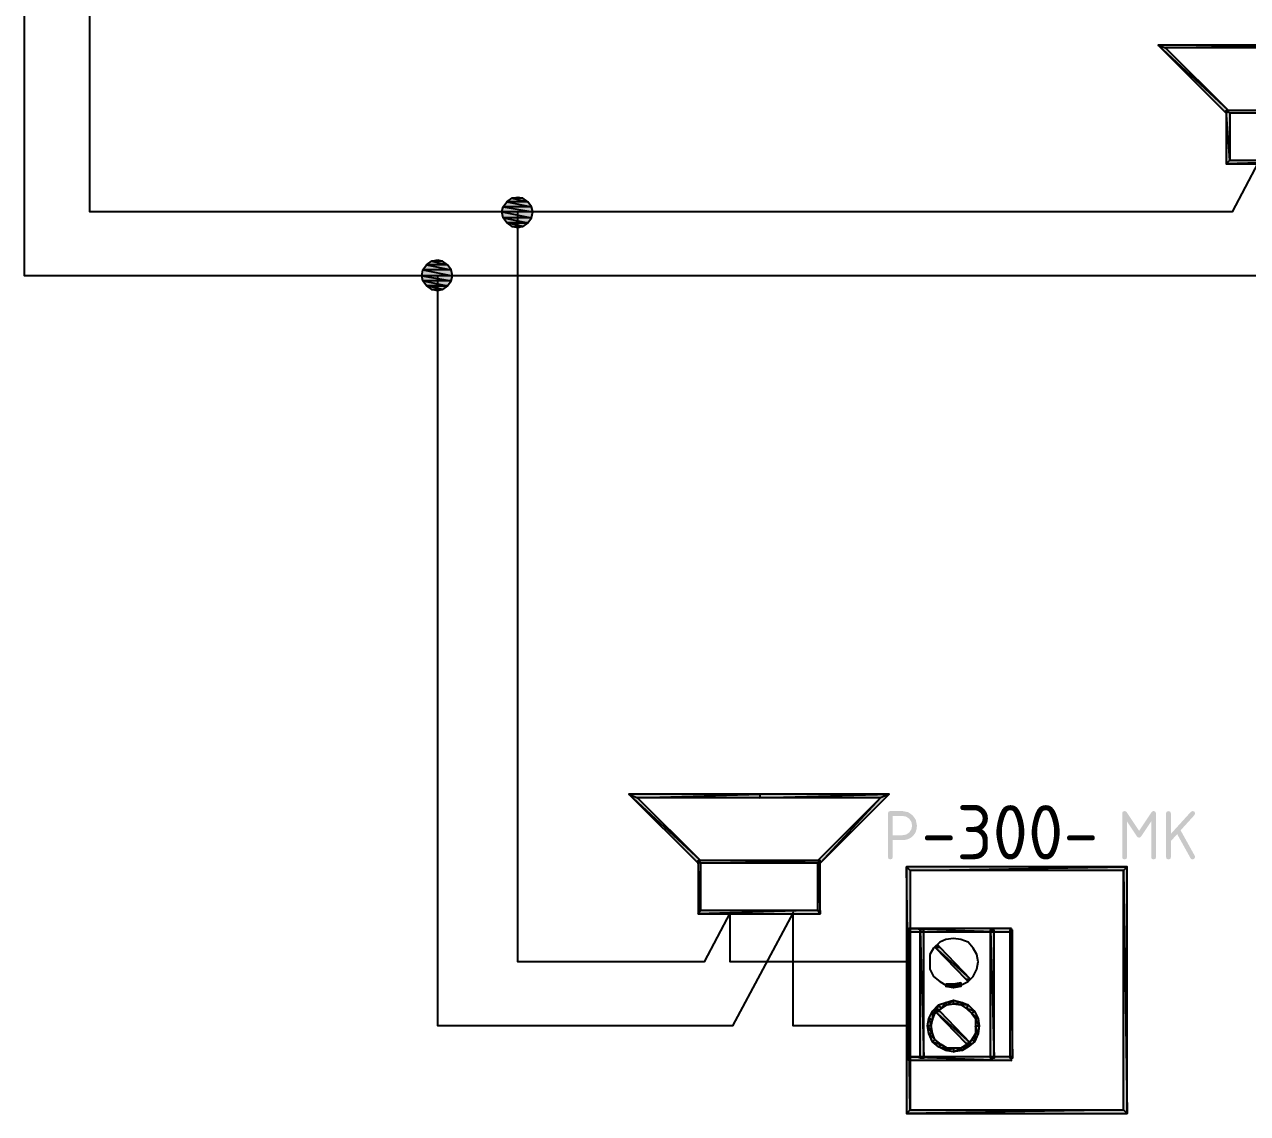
# Model space of a CAD drawing. Header units: millimetres. Extents: x 0 to 420, y 0 to 297.
# Drawn here: x 265.64 to 307.61, y 83.57 to 120.94 of the extents above; entities that cross this region are included whole.
import ezdxf

# ---------------------------------------------------------------- set-up
doc = ezdxf.new("R2010")
doc.units = ezdxf.units.MM
doc.layers.get('0').update_dxf_attribs({"linetype": 'CONTINUOUS'})
doc.styles.get("Standard").update_dxf_attribs({"font": 'STANDARD'})

msp = doc.modelspace()

# ---------------------------------------------------------------- hatches: boundary and pattern name
at = {"true_color": 0x000007}
h = msp.add_hatch(color=0, dxfattribs=at)
h.paths.add_polyline_path([(306.874333, 117.898333), (306.959, 117.983), (304.546, 120.226667)], flags=0)
h.paths.add_polyline_path([(306.959, 117.983), (304.546, 120.226667), (304.8, 120.142)], flags=0)
h.paths.add_polyline_path([(304.546, 120.226667), (304.8, 120.142), (308.991, 120.226667)], flags=0)
h.paths.add_polyline_path([(304.8, 120.142), (308.991, 120.226667), (308.991, 120.142)], flags=0)
h.paths.add_polyline_path([(308.991, 120.226667), (308.991, 120.142), (313.436, 120.226667)], flags=0)
h.paths.add_polyline_path([(308.991, 120.142), (313.436, 120.226667), (313.182, 120.142)], flags=0)
h.paths.add_polyline_path([(313.436, 120.226667), (313.182, 120.142), (311.065333, 117.898333)], flags=0)
h.paths.add_polyline_path([(313.182, 120.142), (311.065333, 117.898333), (310.980667, 117.983)], flags=0)
h = msp.add_hatch(color=0, dxfattribs=at)
h.paths.add_polyline_path([(306.874333, 117.983), (307.001333, 117.898333), (311.107667, 117.983)], flags=0)
h.paths.add_polyline_path([(307.001333, 117.898333), (311.107667, 117.983), (310.980667, 117.898333)], flags=0)
h.paths.add_polyline_path([(311.107667, 117.983), (310.980667, 117.898333), (311.107667, 116.162667)], flags=0)
h.paths.add_polyline_path([(310.980667, 117.898333), (311.107667, 116.162667), (310.980667, 116.289667)], flags=0)
h.paths.add_polyline_path([(311.107667, 116.162667), (310.980667, 116.289667), (306.874333, 116.162667)], flags=0)
h.paths.add_polyline_path([(310.980667, 116.289667), (306.874333, 116.162667), (307.001333, 116.289667)], flags=0)
h.paths.add_polyline_path([(306.874333, 116.162667), (307.001333, 116.289667), (306.874333, 117.983)], flags=0)
h.paths.add_polyline_path([(307.001333, 116.289667), (306.874333, 117.983), (307.001333, 117.898333)], flags=0)
for points in [[(282.575, 115.019667), (282.744333, 114.977333), (282.363333, 114.977333)], [(282.194, 114.130667), (282.913667, 114.130667), (282.744333, 114.003667)], [(279.823333, 112.860667), (279.992667, 112.818333), (279.611667, 112.818333)], [(279.442333, 111.971667), (280.162, 111.971667), (279.992667, 111.844667)], [(304.389682, 93.946375), (304.451969, 93.925705), (304.472915, 93.863693), (304.472915, 92.3699), (304.451969, 92.307406), (304.389682, 92.286666), (304.32767, 92.307406), (304.307, 92.3699), (304.307, 93.590842), (303.968553, 93.083724), (303.932518, 93.046034), (303.891934, 93.033563), (303.85018, 93.046034), (303.814213, 93.083724), (303.476869, 93.590842), (303.476869, 92.3699), (303.456199, 92.307406), (303.394187, 92.286666), (303.331693, 92.307406), (303.310954, 92.3699), (303.310954, 93.863693), (303.331693, 93.925705), (303.394187, 93.946375), (303.434701, 93.93604), (303.466947, 93.905034), (303.891934, 93.267278), (304.319678, 93.909995), (304.348892, 93.93728)], [(305.197994, 93.154279), (304.98302, 92.917808), (304.98302, 92.3699), (304.962349, 92.307406), (304.900338, 92.286666), (304.837844, 92.307406), (304.817104, 92.3699), (304.817104, 93.863693), (304.837844, 93.925705), (304.900338, 93.946375), (304.962349, 93.925705), (304.98302, 93.863693), (304.98302, 93.165855), (305.667078, 93.918815), (305.729917, 93.946375), (305.792204, 93.925705), (305.81315, 93.863693), (305.79055, 93.806918), (305.316505, 93.284917), (305.801575, 92.411241), (305.81315, 92.3699), (305.787243, 92.312573), (305.729917, 92.286666), (305.686164, 92.297553), (305.656054, 92.330764)], [(296.968333, 89.365667), (297.053, 89.281), (296.883667, 89.281)], [(296.883667, 89.281), (297.053, 89.281), (298.111333, 88.180333)], [(296.968333, 87.164333), (297.053, 87.079667), (296.883667, 87.079667)], [(296.883667, 87.079667), (297.053, 87.079667), (298.111333, 85.979)]]:
    msp.add_hatch(color=0, dxfattribs=at).paths.add_polyline_path(points, flags=0)
h = msp.add_hatch(color=0, dxfattribs=at)
h.paths.add_polyline_path([(283.040667, 114.681), (282.067, 114.681), (283.083, 114.511667)], flags=0)
h.paths.add_polyline_path([(282.067, 114.681), (283.083, 114.511667), (282.024667, 114.511667)], flags=0)
h = msp.add_hatch(color=0, dxfattribs=at)
h.paths.add_polyline_path([(282.913667, 114.850333), (282.194, 114.850333), (283.040667, 114.681)], flags=0)
h.paths.add_polyline_path([(282.194, 114.850333), (283.040667, 114.681), (282.067, 114.681)], flags=0)
h = msp.add_hatch(color=0, dxfattribs=at)
h.paths.add_polyline_path([(282.744333, 114.977333), (282.363333, 114.977333), (282.913667, 114.850333)], flags=0)
h.paths.add_polyline_path([(282.363333, 114.977333), (282.913667, 114.850333), (282.194, 114.850333)], flags=0)
h = msp.add_hatch(color=0, dxfattribs=at)
h.paths.add_polyline_path([(283.083, 114.511667), (282.024667, 114.511667), (283.040667, 114.3)], flags=0)
h.paths.add_polyline_path([(282.024667, 114.511667), (283.040667, 114.3), (282.067, 114.3)], flags=0)
h = msp.add_hatch(color=0, dxfattribs=at)
h.paths.add_polyline_path([(283.040667, 114.3), (282.067, 114.3), (282.913667, 114.130667)], flags=0)
h.paths.add_polyline_path([(282.067, 114.3), (282.913667, 114.130667), (282.194, 114.130667)], flags=0)
h = msp.add_hatch(color=0, dxfattribs=at)
h.paths.add_polyline_path([(282.194, 114.130667), (282.363333, 114.003667), (282.744333, 114.003667)], flags=0)
h.paths.add_polyline_path([(282.363333, 114.003667), (282.744333, 114.003667), (282.575, 113.961333)], flags=0)
h = msp.add_hatch(color=0, dxfattribs=at)
h.paths.add_polyline_path([(280.289, 112.522), (279.315333, 112.522), (280.331333, 112.310333)], flags=0)
h.paths.add_polyline_path([(279.315333, 112.522), (280.331333, 112.310333), (279.273, 112.310333)], flags=0)
h = msp.add_hatch(color=0, dxfattribs=at)
h.paths.add_polyline_path([(280.162, 112.691333), (279.442333, 112.691333), (280.289, 112.522)], flags=0)
h.paths.add_polyline_path([(279.442333, 112.691333), (280.289, 112.522), (279.315333, 112.522)], flags=0)
h = msp.add_hatch(color=0, dxfattribs=at)
h.paths.add_polyline_path([(279.992667, 112.818333), (279.611667, 112.818333), (280.162, 112.691333)], flags=0)
h.paths.add_polyline_path([(279.611667, 112.818333), (280.162, 112.691333), (279.442333, 112.691333)], flags=0)
h = msp.add_hatch(color=0, dxfattribs=at)
h.paths.add_polyline_path([(280.331333, 112.310333), (279.273, 112.310333), (280.289, 112.141)], flags=0)
h.paths.add_polyline_path([(279.273, 112.310333), (280.289, 112.141), (279.315333, 112.141)], flags=0)
h = msp.add_hatch(color=0, dxfattribs=at)
h.paths.add_polyline_path([(280.289, 112.141), (279.315333, 112.141), (280.162, 111.971667)], flags=0)
h.paths.add_polyline_path([(279.315333, 112.141), (280.162, 111.971667), (279.442333, 111.971667)], flags=0)
h = msp.add_hatch(color=0, dxfattribs=at)
h.paths.add_polyline_path([(279.442333, 111.971667), (279.611667, 111.844667), (279.992667, 111.844667)], flags=0)
h.paths.add_polyline_path([(279.611667, 111.844667), (279.992667, 111.844667), (279.823333, 111.802333)], flags=0)
h = msp.add_hatch(color=0, dxfattribs=at)
h.paths.add_polyline_path([(288.755667, 92.159667), (288.840333, 92.244333), (286.385, 94.530333)], flags=0)
h.paths.add_polyline_path([(288.840333, 92.244333), (286.385, 94.530333), (286.681333, 94.403333)], flags=0)
h.paths.add_polyline_path([(286.385, 94.530333), (286.681333, 94.403333), (290.872333, 94.530333)], flags=0)
h.paths.add_polyline_path([(286.681333, 94.403333), (290.872333, 94.530333), (290.872333, 94.403333)], flags=0)
h.paths.add_polyline_path([(290.872333, 94.530333), (290.872333, 94.403333), (295.317333, 94.530333)], flags=0)
h.paths.add_polyline_path([(290.872333, 94.403333), (295.317333, 94.530333), (295.021, 94.403333)], flags=0)
h.paths.add_polyline_path([(295.317333, 94.530333), (295.021, 94.403333), (292.946667, 92.159667)], flags=0)
h.paths.add_polyline_path([(295.021, 94.403333), (292.946667, 92.159667), (292.862, 92.244333)], flags=0)
h = msp.add_hatch(color=0, dxfattribs=at)
h.paths.add_polyline_path([(295.354815, 93.946375), (295.76988, 93.946375), (295.961289, 93.909995), (296.122106, 93.800855), (296.231247, 93.640038), (296.267627, 93.448628), (296.258954, 93.34301), (296.23297, 93.247779), (296.189725, 93.162987), (296.129272, 93.088685), (296.054746, 93.028318), (295.97004, 92.985263), (295.875102, 92.959468), (295.76988, 92.950881), (295.437497, 92.950881), (295.437497, 92.3699), (295.416827, 92.307406), (295.354815, 92.286666), (295.292321, 92.307406), (295.271581, 92.3699), (295.271581, 93.863693), (295.292321, 93.925705)], flags=0)
h.paths.add_polyline_path([(295.437497, 93.78046), (295.437497, 93.116797), (295.76988, 93.116797), (295.898313, 93.140774), (296.005249, 93.212708), (296.077458, 93.319713), (296.101711, 93.448628), (296.077458, 93.577061), (296.005249, 93.683997), (295.898313, 93.756206), (295.76988, 93.78046)], flags=0)
h = msp.add_hatch(color=0, dxfattribs=at)
h.paths.add_polyline_path([(288.755667, 92.244333), (288.840333, 92.159667), (292.946667, 92.244333)], flags=0)
h.paths.add_polyline_path([(288.840333, 92.159667), (292.946667, 92.244333), (292.862, 92.159667)], flags=0)
h.paths.add_polyline_path([(292.946667, 92.244333), (292.862, 92.159667), (292.946667, 90.424)], flags=0)
h.paths.add_polyline_path([(292.862, 92.159667), (292.946667, 90.424), (292.862, 90.551)], flags=0)
h.paths.add_polyline_path([(292.946667, 90.424), (292.862, 90.551), (288.755667, 90.424)], flags=0)
h.paths.add_polyline_path([(292.862, 90.551), (288.755667, 90.424), (288.840333, 90.551)], flags=0)
h.paths.add_polyline_path([(288.755667, 90.424), (288.840333, 90.551), (288.755667, 92.244333)], flags=0)
h.paths.add_polyline_path([(288.840333, 90.551), (288.755667, 92.244333), (288.840333, 92.159667)], flags=0)
h = msp.add_hatch(color=0, dxfattribs=at)
h.paths.add_polyline_path([(295.91, 83.566), (296.037, 83.693), (295.91, 92.032667)], flags=0)
h.paths.add_polyline_path([(296.037, 83.693), (295.91, 92.032667), (296.037, 91.905667)], flags=0)
h.paths.add_polyline_path([(295.91, 92.032667), (296.037, 91.905667), (303.487667, 92.032667)], flags=0)
h.paths.add_polyline_path([(296.037, 91.905667), (303.487667, 92.032667), (303.360667, 91.905667)], flags=0)
h.paths.add_polyline_path([(303.487667, 92.032667), (303.360667, 91.905667), (303.487667, 83.566)], flags=0)
h.paths.add_polyline_path([(303.360667, 91.905667), (303.487667, 83.566), (303.360667, 83.693)], flags=0)
h.paths.add_polyline_path([(303.487667, 83.566), (303.360667, 83.693), (295.91, 83.566)], flags=0)
h.paths.add_polyline_path([(303.360667, 83.693), (295.91, 83.566), (296.037, 83.693)], flags=0)
h = msp.add_hatch(color=0, dxfattribs=at)
h.paths.add_polyline_path([(296.037, 89.873667), (295.952333, 89.873667), (296.037, 85.471)], flags=0)
h.paths.add_polyline_path([(295.952333, 89.873667), (296.037, 85.471), (295.952333, 85.471)], flags=0)
h = msp.add_hatch(color=0, dxfattribs=at)
h.paths.add_polyline_path([(296.037, 89.873667), (295.952333, 89.873667), (296.037, 87.672333)], flags=0)
h.paths.add_polyline_path([(295.952333, 89.873667), (296.037, 87.672333), (295.952333, 87.672333)], flags=0)
h.paths.add_polyline_path([(296.037, 87.672333), (295.952333, 87.672333), (296.037, 85.471)], flags=0)
h.paths.add_polyline_path([(295.952333, 87.672333), (296.037, 85.471), (295.952333, 85.471)], flags=0)
h = msp.add_hatch(color=0, dxfattribs=at)
h.paths.add_polyline_path([(299.508333, 89.916), (295.994667, 89.916), (299.508333, 89.789)], flags=0)
h.paths.add_polyline_path([(295.994667, 89.916), (299.508333, 89.789), (295.994667, 89.789)], flags=0)
h = msp.add_hatch(color=0, dxfattribs=at)
h.paths.add_polyline_path([(296.502667, 89.873667), (296.375667, 89.873667), (296.502667, 85.471)], flags=0)
h.paths.add_polyline_path([(296.375667, 89.873667), (296.502667, 85.471), (296.375667, 85.471)], flags=0)
h = msp.add_hatch(color=0, dxfattribs=at)
h.paths.add_polyline_path([(298.915667, 89.873667), (298.788667, 89.873667), (298.915667, 85.471)], flags=0)
h.paths.add_polyline_path([(298.788667, 89.873667), (298.915667, 85.471), (298.788667, 85.471)], flags=0)
h = msp.add_hatch(color=0, dxfattribs=at)
h.paths.add_polyline_path([(299.550667, 89.873667), (299.466, 89.873667), (299.550667, 85.471)], flags=0)
h.paths.add_polyline_path([(299.466, 89.873667), (299.550667, 85.471), (299.466, 85.471)], flags=0)
h = msp.add_hatch(color=0, dxfattribs=at)
h.paths.add_polyline_path([(296.883667, 89.281), (297.942, 88.180333), (298.111333, 88.180333)], flags=0)
h.paths.add_polyline_path([(297.942, 88.180333), (298.111333, 88.180333), (298.026667, 88.095667)], flags=0)
h = msp.add_hatch(color=0, dxfattribs=at)
h.paths.add_polyline_path([(297.264667, 88.011), (297.264667, 87.926333), (297.518667, 88.011)], flags=0)
h.paths.add_polyline_path([(297.264667, 87.926333), (297.518667, 88.011), (297.518667, 87.884)], flags=0)
h = msp.add_hatch(color=0, dxfattribs=at)
h.paths.add_polyline_path([(297.518667, 88.011), (297.518667, 87.884), (297.772667, 88.053333)], flags=0)
h.paths.add_polyline_path([(297.518667, 87.884), (297.772667, 88.053333), (297.772667, 87.926333)], flags=0)
h = msp.add_hatch(color=0, dxfattribs=at)
h.paths.add_polyline_path([(297.307, 85.809667), (297.264667, 85.725), (297.518667, 85.809667)], flags=0)
h.paths.add_polyline_path([(297.264667, 85.725), (297.518667, 85.809667), (297.518667, 85.682667)], flags=0)
h.paths.add_polyline_path([(297.518667, 85.809667), (297.518667, 85.682667), (297.772667, 85.809667)], flags=0)
h.paths.add_polyline_path([(297.518667, 85.682667), (297.772667, 85.809667), (297.815, 85.725)], flags=0)
h.paths.add_polyline_path([(297.772667, 85.809667), (297.815, 85.725), (297.984333, 85.936667)], flags=0)
h.paths.add_polyline_path([(297.815, 85.725), (297.984333, 85.936667), (298.026667, 85.852)], flags=0)
h.paths.add_polyline_path([(297.984333, 85.936667), (298.026667, 85.852), (298.153667, 86.106)], flags=0)
h.paths.add_polyline_path([(298.026667, 85.852), (298.153667, 86.106), (298.238333, 86.021333)], flags=0)
h.paths.add_polyline_path([(298.153667, 86.106), (298.238333, 86.021333), (298.280667, 86.317667)], flags=0)
h.paths.add_polyline_path([(298.238333, 86.021333), (298.280667, 86.317667), (298.365333, 86.317667)], flags=0)
h.paths.add_polyline_path([(298.280667, 86.317667), (298.365333, 86.317667), (298.280667, 86.571667)], flags=0)
h.paths.add_polyline_path([(298.365333, 86.317667), (298.280667, 86.571667), (298.407667, 86.571667)], flags=0)
h.paths.add_polyline_path([(298.280667, 86.571667), (298.407667, 86.571667), (298.280667, 86.825667)], flags=0)
h.paths.add_polyline_path([(298.407667, 86.571667), (298.280667, 86.825667), (298.365333, 86.825667)], flags=0)
h.paths.add_polyline_path([(298.280667, 86.825667), (298.365333, 86.825667), (298.153667, 86.995)], flags=0)
h.paths.add_polyline_path([(298.365333, 86.825667), (298.153667, 86.995), (298.238333, 87.079667)], flags=0)
h.paths.add_polyline_path([(298.153667, 86.995), (298.238333, 87.079667), (297.984333, 87.164333)], flags=0)
h.paths.add_polyline_path([(298.238333, 87.079667), (297.984333, 87.164333), (298.026667, 87.291333)], flags=0)
h.paths.add_polyline_path([(297.984333, 87.164333), (298.026667, 87.291333), (297.772667, 87.291333)], flags=0)
h.paths.add_polyline_path([(298.026667, 87.291333), (297.772667, 87.291333), (297.815, 87.376)], flags=0)
h.paths.add_polyline_path([(297.772667, 87.291333), (297.815, 87.376), (297.518667, 87.333667)], flags=0)
h.paths.add_polyline_path([(297.815, 87.376), (297.518667, 87.333667), (297.518667, 87.460667)], flags=0)
h.paths.add_polyline_path([(297.518667, 87.333667), (297.518667, 87.460667), (297.307, 87.291333)], flags=0)
h.paths.add_polyline_path([(297.518667, 87.460667), (297.307, 87.291333), (297.264667, 87.376)], flags=0)
h.paths.add_polyline_path([(297.307, 87.291333), (297.264667, 87.376), (297.095333, 87.164333)], flags=0)
h.paths.add_polyline_path([(297.264667, 87.376), (297.095333, 87.164333), (297.010667, 87.291333)], flags=0)
h.paths.add_polyline_path([(297.095333, 87.164333), (297.010667, 87.291333), (296.883667, 86.995)], flags=0)
h.paths.add_polyline_path([(297.010667, 87.291333), (296.883667, 86.995), (296.799, 87.079667)], flags=0)
h.paths.add_polyline_path([(296.883667, 86.995), (296.799, 87.079667), (296.799, 86.783333)], flags=0)
h.paths.add_polyline_path([(296.799, 87.079667), (296.799, 86.783333), (296.672, 86.825667)], flags=0)
h.paths.add_polyline_path([(296.799, 86.783333), (296.672, 86.825667), (296.756667, 86.571667)], flags=0)
h.paths.add_polyline_path([(296.672, 86.825667), (296.756667, 86.571667), (296.629667, 86.571667)], flags=0)
h.paths.add_polyline_path([(296.756667, 86.571667), (296.629667, 86.571667), (296.799, 86.317667)], flags=0)
h.paths.add_polyline_path([(296.629667, 86.571667), (296.799, 86.317667), (296.672, 86.317667)], flags=0)
h.paths.add_polyline_path([(296.799, 86.317667), (296.672, 86.317667), (296.883667, 86.106)], flags=0)
h.paths.add_polyline_path([(296.672, 86.317667), (296.883667, 86.106), (296.799, 86.021333)], flags=0)
h.paths.add_polyline_path([(296.883667, 86.106), (296.799, 86.021333), (297.095333, 85.936667)], flags=0)
h.paths.add_polyline_path([(296.799, 86.021333), (297.095333, 85.936667), (297.010667, 85.852)], flags=0)
h.paths.add_polyline_path([(297.095333, 85.936667), (297.010667, 85.852), (297.307, 85.809667)], flags=0)
h.paths.add_polyline_path([(297.010667, 85.852), (297.307, 85.809667), (297.264667, 85.725)], flags=0)
h = msp.add_hatch(color=0, dxfattribs=at)
h.paths.add_polyline_path([(296.883667, 87.079667), (297.942, 85.979), (298.111333, 85.979)], flags=0)
h.paths.add_polyline_path([(297.942, 85.979), (298.111333, 85.979), (298.026667, 85.894333)], flags=0)
h = msp.add_hatch(color=0, dxfattribs=at)
h.paths.add_polyline_path([(299.508333, 85.513333), (295.994667, 85.513333), (299.508333, 85.386333)], flags=0)
h.paths.add_polyline_path([(295.994667, 85.513333), (299.508333, 85.386333), (295.994667, 85.386333)], flags=0)

# ---------------------------------------------------------------- linework, layer by layer
at = {"color": 0, "true_color": 0x000007}
for points in [[(314.113333, 112.310333), (310.134, 112.310333), (310.134, 114.511667), (310.134, 116.205), (308.059667, 112.310333), (304.122667, 112.310333), (265.641667, 112.310333), (265.641667, 128.693333)], [(314.113333, 114.511667), (307.975, 114.511667), (307.975, 116.205), (307.086, 114.511667), (303.149, 114.511667), (267.885333, 114.511667), (267.885333, 128.693333)], [(295.994667, 88.773), (289.856333, 88.773), (289.856333, 90.466333), (288.967333, 88.773), (282.575, 88.773), (282.575, 114.511667)], [(295.994667, 86.571667), (292.015333, 86.571667), (292.015333, 88.773), (292.015333, 90.466333), (289.941, 86.571667), (282.575, 86.571667), (279.823333, 86.571667), (279.823333, 112.310333)], [(297.772667, 87.968667), (298.026667, 88.095667), (298.196, 88.265), (298.323, 88.519), (298.365333, 88.773), (298.323, 89.027), (298.196, 89.238667), (298.026667, 89.450333), (297.772667, 89.535), (297.518667, 89.577333), (297.264667, 89.535), (297.053, 89.450333), (296.841333, 89.238667), (296.714333, 89.027), (296.714333, 88.773), (296.714333, 88.519), (296.841333, 88.265), (297.053, 88.095667), (297.264667, 87.968667)]]:
    msp.add_lwpolyline(points, dxfattribs=at)
for points in [[(306.874333, 117.898333), (306.959, 117.983), (304.546, 120.226667)], [(306.959, 117.983), (304.546, 120.226667), (304.8, 120.142)], [(304.546, 120.226667), (304.8, 120.142), (308.991, 120.226667)], [(304.8, 120.142), (308.991, 120.226667), (308.991, 120.142)], [(306.874333, 117.983), (307.001333, 117.898333), (311.107667, 117.983)], [(306.874333, 116.162667), (307.001333, 116.289667), (306.874333, 117.983)], [(307.001333, 116.289667), (306.874333, 117.983), (307.001333, 117.898333)], [(307.001333, 117.898333), (311.107667, 117.983), (310.980667, 117.898333)], [(311.107667, 116.162667), (310.980667, 116.289667), (306.874333, 116.162667)], [(310.980667, 116.289667), (306.874333, 116.162667), (307.001333, 116.289667)], [(282.575, 115.019667), (282.744333, 114.977333), (282.363333, 114.977333)], [(282.067, 114.681), (283.083, 114.511667), (282.024667, 114.511667)], [(282.194, 114.850333), (283.040667, 114.681), (282.067, 114.681)], [(283.040667, 114.681), (282.067, 114.681), (283.083, 114.511667)], [(282.363333, 114.977333), (282.913667, 114.850333), (282.194, 114.850333)], [(282.913667, 114.850333), (282.194, 114.850333), (283.040667, 114.681)], [(282.744333, 114.977333), (282.363333, 114.977333), (282.913667, 114.850333)], [(283.083, 114.511667), (282.024667, 114.511667), (283.040667, 114.3)], [(282.024667, 114.511667), (283.040667, 114.3), (282.067, 114.3)], [(283.040667, 114.3), (282.067, 114.3), (282.913667, 114.130667)], [(282.067, 114.3), (282.913667, 114.130667), (282.194, 114.130667)], [(282.194, 114.130667), (282.363333, 114.003667), (282.744333, 114.003667)], [(282.194, 114.130667), (282.913667, 114.130667), (282.744333, 114.003667)], [(282.363333, 114.003667), (282.744333, 114.003667), (282.575, 113.961333)], [(279.315333, 112.522), (280.331333, 112.310333), (279.273, 112.310333)], [(279.442333, 112.691333), (280.289, 112.522), (279.315333, 112.522)], [(280.289, 112.522), (279.315333, 112.522), (280.331333, 112.310333)], [(279.611667, 112.818333), (280.162, 112.691333), (279.442333, 112.691333)], [(280.162, 112.691333), (279.442333, 112.691333), (280.289, 112.522)], [(279.823333, 112.860667), (279.992667, 112.818333), (279.611667, 112.818333)], [(279.992667, 112.818333), (279.611667, 112.818333), (280.162, 112.691333)], [(280.331333, 112.310333), (279.273, 112.310333), (280.289, 112.141)], [(279.273, 112.310333), (280.289, 112.141), (279.315333, 112.141)], [(280.289, 112.141), (279.315333, 112.141), (280.162, 111.971667)], [(279.315333, 112.141), (280.162, 111.971667), (279.442333, 111.971667)], [(279.442333, 111.971667), (279.611667, 111.844667), (279.992667, 111.844667)], [(279.442333, 111.971667), (280.162, 111.971667), (279.992667, 111.844667)], [(279.611667, 111.844667), (279.992667, 111.844667), (279.823333, 111.802333)], [(288.755667, 92.159667), (288.840333, 92.244333), (286.385, 94.530333)], [(288.840333, 92.244333), (286.385, 94.530333), (286.681333, 94.403333)], [(286.385, 94.530333), (286.681333, 94.403333), (290.872333, 94.530333)], [(286.681333, 94.403333), (290.872333, 94.530333), (290.872333, 94.403333)], [(290.872333, 94.530333), (290.872333, 94.403333), (295.317333, 94.530333)], [(290.872333, 94.403333), (295.317333, 94.530333), (295.021, 94.403333)], [(295.317333, 94.530333), (295.021, 94.403333), (292.946667, 92.159667)], [(295.021, 94.403333), (292.946667, 92.159667), (292.862, 92.244333)], [(288.755667, 92.244333), (288.840333, 92.159667), (292.946667, 92.244333)], [(288.755667, 90.424), (288.840333, 90.551), (288.755667, 92.244333)], [(288.840333, 90.551), (288.755667, 92.244333), (288.840333, 92.159667)], [(288.840333, 92.159667), (292.946667, 92.244333), (292.862, 92.159667)], [(292.946667, 92.244333), (292.862, 92.159667), (292.946667, 90.424)], [(292.862, 92.159667), (292.946667, 90.424), (292.862, 90.551)], [(295.91, 83.566), (296.037, 83.693), (295.91, 92.032667)], [(296.037, 83.693), (295.91, 92.032667), (296.037, 91.905667)], [(295.91, 92.032667), (296.037, 91.905667), (303.487667, 92.032667)], [(296.037, 91.905667), (303.487667, 92.032667), (303.360667, 91.905667)], [(303.487667, 92.032667), (303.360667, 91.905667), (303.487667, 83.566)], [(303.360667, 91.905667), (303.487667, 83.566), (303.360667, 83.693)], [(292.946667, 90.424), (292.862, 90.551), (288.755667, 90.424)], [(292.862, 90.551), (288.755667, 90.424), (288.840333, 90.551)], [(296.037, 89.873667), (295.952333, 89.873667), (296.037, 85.471)], [(295.952333, 89.873667), (296.037, 85.471), (295.952333, 85.471)], [(296.037, 89.873667), (295.952333, 89.873667), (296.037, 87.672333)], [(295.952333, 89.873667), (296.037, 87.672333), (295.952333, 87.672333)], [(299.508333, 89.916), (295.994667, 89.916), (299.508333, 89.789)], [(295.994667, 89.916), (299.508333, 89.789), (295.994667, 89.789)], [(296.502667, 89.873667), (296.375667, 89.873667), (296.502667, 85.471)], [(296.375667, 89.873667), (296.502667, 85.471), (296.375667, 85.471)], [(298.915667, 89.873667), (298.788667, 89.873667), (298.915667, 85.471)], [(298.788667, 89.873667), (298.915667, 85.471), (298.788667, 85.471)], [(299.550667, 89.873667), (299.466, 89.873667), (299.550667, 85.471)], [(299.466, 89.873667), (299.550667, 85.471), (299.466, 85.471)], [(296.968333, 89.365667), (297.053, 89.281), (296.883667, 89.281)], [(296.883667, 89.281), (297.942, 88.180333), (298.111333, 88.180333)], [(296.883667, 89.281), (297.053, 89.281), (298.111333, 88.180333)], [(297.942, 88.180333), (298.111333, 88.180333), (298.026667, 88.095667)], [(297.264667, 88.011), (297.264667, 87.926333), (297.518667, 88.011)], [(297.264667, 87.926333), (297.518667, 88.011), (297.518667, 87.884)], [(297.518667, 88.011), (297.518667, 87.884), (297.772667, 88.053333)], [(297.518667, 87.884), (297.772667, 88.053333), (297.772667, 87.926333)], [(296.037, 87.672333), (295.952333, 87.672333), (296.037, 85.471)], [(295.952333, 87.672333), (296.037, 85.471), (295.952333, 85.471)], [(297.264667, 87.376), (297.095333, 87.164333), (297.010667, 87.291333)], [(297.307, 87.291333), (297.264667, 87.376), (297.095333, 87.164333)], [(297.518667, 87.460667), (297.307, 87.291333), (297.264667, 87.376)], [(297.518667, 87.333667), (297.518667, 87.460667), (297.307, 87.291333)], [(297.815, 87.376), (297.518667, 87.333667), (297.518667, 87.460667)], [(297.772667, 87.291333), (297.815, 87.376), (297.518667, 87.333667)], [(298.026667, 87.291333), (297.772667, 87.291333), (297.815, 87.376)], [(296.799, 87.079667), (296.799, 86.783333), (296.672, 86.825667)], [(297.010667, 87.291333), (296.883667, 86.995), (296.799, 87.079667)], [(296.883667, 86.995), (296.799, 87.079667), (296.799, 86.783333)], [(297.095333, 87.164333), (297.010667, 87.291333), (296.883667, 86.995)], [(296.968333, 87.164333), (297.053, 87.079667), (296.883667, 87.079667)], [(296.883667, 87.079667), (297.942, 85.979), (298.111333, 85.979)], [(296.883667, 87.079667), (297.053, 87.079667), (298.111333, 85.979)], [(297.984333, 87.164333), (298.026667, 87.291333), (297.772667, 87.291333)], [(298.238333, 87.079667), (297.984333, 87.164333), (298.026667, 87.291333)], [(298.153667, 86.995), (298.238333, 87.079667), (297.984333, 87.164333)], [(298.365333, 86.825667), (298.153667, 86.995), (298.238333, 87.079667)], [(298.280667, 86.825667), (298.365333, 86.825667), (298.153667, 86.995)], [(296.672, 86.825667), (296.756667, 86.571667), (296.629667, 86.571667)], [(296.756667, 86.571667), (296.629667, 86.571667), (296.799, 86.317667)], [(296.629667, 86.571667), (296.799, 86.317667), (296.672, 86.317667)], [(296.799, 86.783333), (296.672, 86.825667), (296.756667, 86.571667)], [(298.280667, 86.571667), (298.407667, 86.571667), (298.280667, 86.825667)], [(298.407667, 86.571667), (298.280667, 86.825667), (298.365333, 86.825667)], [(298.280667, 86.317667), (298.365333, 86.317667), (298.280667, 86.571667)], [(298.365333, 86.317667), (298.280667, 86.571667), (298.407667, 86.571667)], [(296.799, 86.317667), (296.672, 86.317667), (296.883667, 86.106)], [(296.672, 86.317667), (296.883667, 86.106), (296.799, 86.021333)], [(296.883667, 86.106), (296.799, 86.021333), (297.095333, 85.936667)], [(297.984333, 85.936667), (298.026667, 85.852), (298.153667, 86.106)], [(298.026667, 85.852), (298.153667, 86.106), (298.238333, 86.021333)], [(298.153667, 86.106), (298.238333, 86.021333), (298.280667, 86.317667)], [(298.238333, 86.021333), (298.280667, 86.317667), (298.365333, 86.317667)], [(296.799, 86.021333), (297.095333, 85.936667), (297.010667, 85.852)], [(297.095333, 85.936667), (297.010667, 85.852), (297.307, 85.809667)], [(297.010667, 85.852), (297.307, 85.809667), (297.264667, 85.725)], [(297.307, 85.809667), (297.264667, 85.725), (297.518667, 85.809667)], [(297.264667, 85.725), (297.518667, 85.809667), (297.518667, 85.682667)], [(297.518667, 85.809667), (297.518667, 85.682667), (297.772667, 85.809667)], [(297.518667, 85.682667), (297.772667, 85.809667), (297.815, 85.725)], [(297.772667, 85.809667), (297.815, 85.725), (297.984333, 85.936667)], [(297.815, 85.725), (297.984333, 85.936667), (298.026667, 85.852)], [(297.942, 85.979), (298.111333, 85.979), (298.026667, 85.894333)], [(299.508333, 85.513333), (295.994667, 85.513333), (299.508333, 85.386333)], [(295.994667, 85.513333), (299.508333, 85.386333), (295.994667, 85.386333)], [(303.487667, 83.566), (303.360667, 83.693), (295.91, 83.566)], [(303.360667, 83.693), (295.91, 83.566), (296.037, 83.693)]]:
    msp.add_lwpolyline(points, close=True, dxfattribs=at)

# ---------------------------------------------------------------- texts
at = {"color": 0, "true_color": 0x000007, "insert": (296.418014, 94.150766), "char_height": 1.8641, "width": 6.62791109, "attachment_point": 1}
msp.add_mtext('-300-', dxfattribs=at)

doc.saveas('drawing.dxf')
